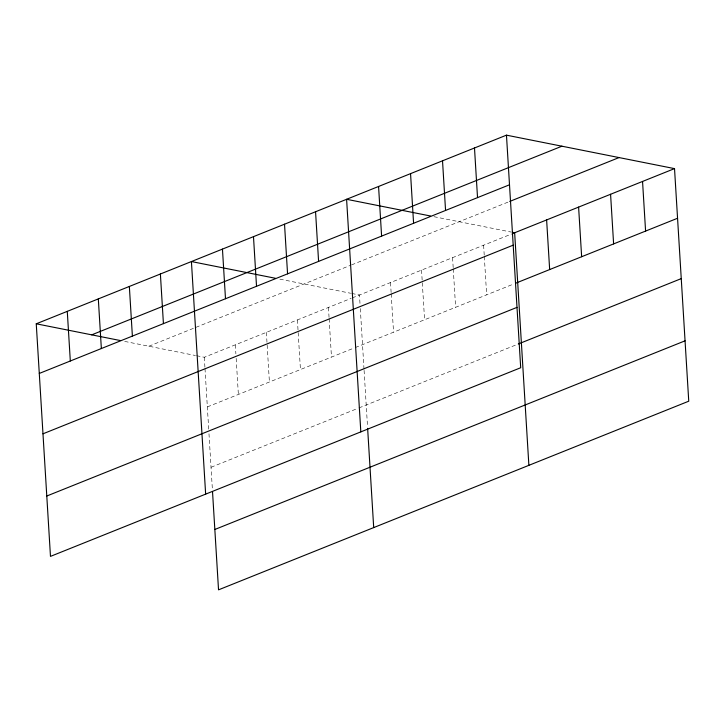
<?xml version="1.0" encoding="UTF-8"?>
<svg xmlns="http://www.w3.org/2000/svg" width="725" height="725" viewBox="0 0 725 725"><rect width="100%" height="100%" fill="white"/><g stroke="black" fill="none" stroke-linecap="round" stroke-linejoin="round"><path stroke-width="0.54" stroke-dasharray="3.62 2.72" d="M148.843 346.224L350.574 265.296M351.607 264.879L509.729 201.432M196.538 355.721L204.305 357.262L351.199 298.328M352.232 297.912L511.551 234.003M207.341 406.906L354.235 347.964M355.268 347.556L513.545 284.055M211.029 467.272L357.933 408.338M358.966 407.921L517.242 344.42M433.922 216.684L511.324 232.091M279.841 279.152L350.601 293.244M351.716 293.462L359.473 295.012L360.026 304.038M124.673 341.412L195.433 355.504M483.611 245.204L484.237 255.363M484.309 256.487L486.647 294.839M452.581 257.656L453.197 267.806M453.27 268.939L455.617 307.291M421.542 270.108L424.578 319.743M390.512 282.56L391.138 292.71M391.201 293.843L393.548 332.195M360.307 308.551L364.013 369.243M364.086 370.357L367.566 427.233M328.443 307.463L329.068 317.613M329.132 318.746L331.479 357.099M297.404 319.915L300.44 369.551M266.374 332.367L269.41 382.002M235.335 344.819L235.888 353.836M236.169 358.349L238.371 394.454M204.305 357.262L204.93 367.421M204.994 368.545L208.709 429.263M208.981 433.731L212.389 489.484"/><path stroke-width="1.09" d="M506.467 135.158L520.695 367.738L50.478 556.383L36.25 323.803L506.467 135.158L674.522 168.617L688.75 401.197L218.533 589.842L212.525 491.713M91.713 334.85L561.929 146.196M39.286 373.447L509.503 184.793M509.729 201.432L619.068 157.57M512.584 233.586L674.522 168.617M42.974 433.813L513.2 245.159M515.62 283.221L677.558 218.252M46.781 496.018L517.007 307.364M518.275 344.003L681.255 278.618M214.836 529.477L685.062 340.822M430.623 216.023L346.595 199.293L360.823 431.873M512.43 232.317L514.65 232.752L528.878 465.332M275.446 278.282L191.418 261.553L205.646 494.133M36.25 323.803L120.278 340.532M642.549 181.44L645.585 231.076M610.577 194.273L613.613 243.908M578.604 207.096L581.64 256.732M546.623 219.929L549.659 269.564M474.494 147.982L477.53 197.617M442.522 160.814L445.558 210.449M410.549 173.637L413.585 223.273M378.568 186.47L381.604 236.105M367.629 428.339L373.701 527.592M315.556 211.745L318.592 261.381M284.526 224.197L287.562 273.833M253.487 236.649L256.523 286.284M222.457 249.101L225.493 298.736M160.388 274.005L163.424 323.64M129.349 286.457L132.385 336.092M98.319 298.908L101.355 348.544M67.28 311.36L70.316 360.996"/></g></svg>
